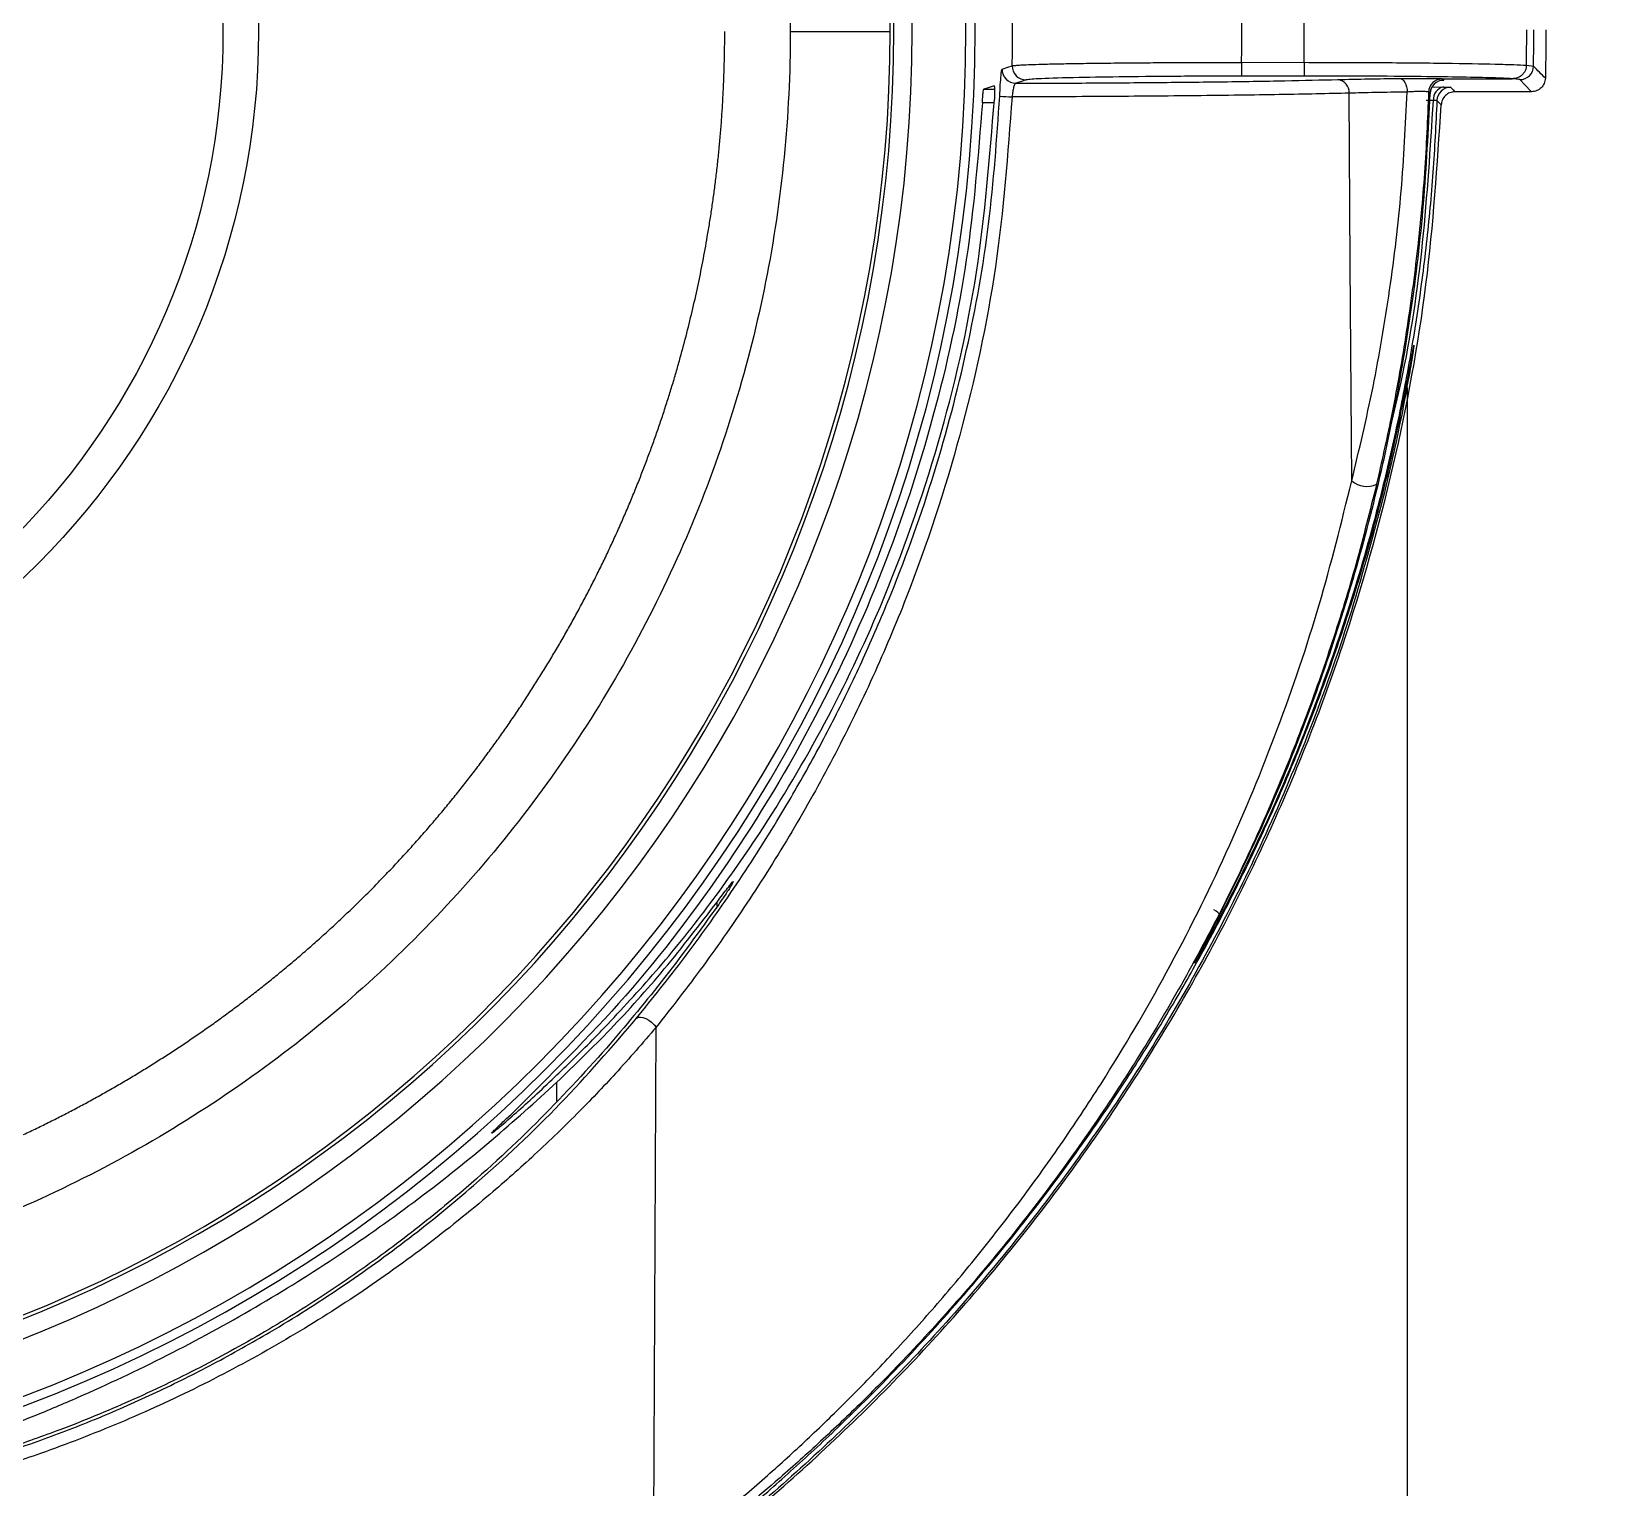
# Model space of a CAD drawing. Extents: x -50 to 28, y -10 to 124.
# Drawn here: x -37.092 to -33.661, y 37.852 to 41.026 of the extents above; entities that cross this region are included whole.
import ezdxf

# ---------------------------------------------------------------- set-up
doc = ezdxf.new("R2010")
doc.units = 0
doc.header["$MEASUREMENT"] = 0
doc.layers.add('GEOMETRY', color=2, linetype='Continuous', lineweight=25)

# ---------------------------------------------------------------- blocks, each defined once
blk = doc.blocks.new('2026 EXCURSION-ENTICE')
at = {"layer": 'GEOMETRY'}
for p, q in [((-23.9571, -37.9016), (-23.7417, -37.9016)), ((-22.9739, -37.969), (-22.8378, -37.9689)), ((-22.9739, -37.969), (-22.9739, -37.999)), ((-22.8378, -37.9689), (-22.8377, -37.9989)), ((-22.3533, -37.9752), (-22.3379, -37.9771)), ((-22.8377, -37.9989), (-22.9739, -37.999)), ((-22.5364, -38.0047), (-22.3841, -38.0046)), ((-23.5357, -38.0275), (-23.5122, -38.0274)), ((-22.556, -38.0524), (-22.5716, -38.0521)), ((-22.5588, -38.0223), (-22.5337, -38.0227)), ((-22.3421, -38.0329), (-22.5091, -38.033)), ((-23.5133, -38.0572), (-23.5386, -38.0572)), ((-22.6128, -38.6779), (-22.6128, -41.6067)), ((-24.1162, -39.8084), (-24.1164, -39.799)), ((-24.2552, -41.2505), (-24.2494, -40.0721)), ((-24.4656, -40.2327), (-24.4659, -40.192))]:
    blk.add_line(p, q, dxfattribs=at)
at = {"layer": 'GEOMETRY', "flags": 128}
for points in [[(-23.4956, -37.9838), (-23.4832, -37.9797), (-23.4735, -37.9765)], [(-23.4435, -38.0072), (-23.4559, -38.0113), (-23.4657, -38.0145)], [(-22.6296, -38.004), (-22.6265, -38.0046), (-22.6234, -38.0063), (-22.6205, -38.0091), (-22.618, -38.0128), (-22.616, -38.0173), (-22.6144, -38.0224), (-22.6134, -38.0279), (-22.613, -38.0337)], [(-22.5364, -38.0047), (-22.5347, -38.0066), (-22.5333, -38.008)], [(-22.3421, -38.0329), (-22.3565, -38.0182), (-22.3679, -38.0066)], [(-23.5129, -38.0199), (-23.5257, -38.0242), (-23.5357, -38.0275)], [(-22.734, -38.8814), (-22.737, -38.4081), (-22.7393, -38.0362)], [(-22.5632, -38.037), (-22.565, -38.0352), (-22.5664, -38.0338)], [(-22.539, -38.0619), (-22.5443, -38.0565), (-22.5484, -38.0522)], [(-22.5185, -38.0233), (-22.5132, -38.0288), (-22.5091, -38.033)], [(-24.2918, -40.0522), (-24.2883, -40.0503), (-24.2837, -40.0498), (-24.2781, -40.0508), (-24.2718, -40.0531), (-24.2655, -40.0567), (-24.2593, -40.0612), (-24.2539, -40.0665), (-24.2494, -40.0721)]]:
    blk.add_lwpolyline(points, dxfattribs=at)
at = {"layer": 'GEOMETRY'}
for radius in [1.64, 1.5625]:
    blk.add_circle((-26.7555, -37.9016), radius, dxfattribs=at)
for centre, radius, start, end in [((-26.7555, -37.9016), 3.201, 281.9546, 78.1398), ((-26.7555, -37.9016), 3.181, 282.0488, 78.0457), ((-26.7555, -37.9016), 3.064, 282.5142, 77.5802), ((-26.7555, -37.9016), 3.024, 282.7218, 77.3726), ((-26.7555, -37.9016), 3.016, 283.2268, 76.8676), ((-26.7555, -37.9016), 3.2828, 358.693, 1.4015), ((-26.7555, -37.9016), 3.7822, 358.9789, 1.1156), ((-26.7555, -37.9016), 3.9183, 359.016, 1.0785), ((-26.7555, -37.9016), 4.4028, 359.0424, 0.0472), ((-26.7555, -37.9016), 4.4182, 359.0212, 0.0472), ((-23.4656, -37.9845), 0.03, 178.5869, 269.9488), ((-23.4435, -37.9772), 0.03, 178.723, 269.949), ((-22.3679, -37.9766), 0.03, 270.0672, 359.0012), ((-31.4314, -46.8632), 12.7143, 44.17234, 44.33895), ((-22.7674, -38.0344), 0.0281, 356.448, 83.8582), ((-22.5364, -38.0347), 0.03, 90.0669, 178.1735), ((-22.5332, -38.038), 0.03, 90.0668, 178.1305), ((-23.4554, -37.4939), 0.5507, 265.2725, 268.072), ((-22.5288, -38.0496), 0.0274, 100.1958, 185.9279), ((-22.5184, -38.0533), 0.03, 90.0668, 177.9303), ((-22.7017, -38.8433), 0.0499, 229.7282, 296.0111), ((-23.044, -39.8417), 0.0272, 25.8312, 68.8277)]:
    blk.add_arc(centre, radius, start, end, dxfattribs=at)
for points, knots in [([(36.6428, -38.9849), (36.6428, -38.9538), (36.6428, -38.9209), (36.6428, -38.8518), (36.6428, -38.8157), (36.6428, -38.7044), (36.6428, -38.6259), (36.6429, -38.4716), (36.6429, -38.3959), (36.6429, -38.2918), (36.6429, -38.2586), (36.6429, -38.196), (36.6429, -38.1665), (36.643, -38.1112), (36.643, -38.0854), (36.643, -38.0366), (36.643, -38.0136), (36.643, -37.9686), (36.643, -37.9463), (36.643, -37.9016), (36.643, -37.8792), (36.643, -37.7674), (36.6431, -37.6779), (36.6431, -37.2302), (36.643, -36.8711), (36.6425, -36.1483), (36.642, -35.7846), (36.6407, -35.0531), (36.6397, -34.6853), (36.6362, -33.5784), (36.6327, -32.8363), (36.6258, -31.7329), (36.6232, -31.3667), (36.6174, -30.6389), (36.6143, -30.2773), (36.6073, -29.5579), (36.6036, -29.2001), (36.5954, -28.4845), (36.5909, -28.1267), (36.5766, -27.0538), (36.5657, -26.3392), (36.5282, -24.1982), (36.497, -22.7741), (36.4381, -20.634), (36.4164, -19.92), (36.3801, -18.8478), (36.3674, -18.4902), (36.3408, -17.775), (36.3267, -17.4174), (36.2972, -16.7019), (36.2818, -16.3439), (36.2492, -15.6276), (36.2321, -15.2693), (36.1961, -14.5528), (36.1772, -14.1946), (36.1373, -13.4788), (36.1163, -13.1213), (36.0491, -12.0493), (35.9987, -11.335), (35.8805, -9.9073), (35.8128, -9.1939), (35.7232, -8.3929), (35.713, -8.3039), (35.6975, -8.1705), (35.6923, -8.1261), (35.6818, -8.0371), (35.6765, -7.9925), (35.665, -7.9028), (35.6586, -7.8577), (35.6448, -7.7684), (35.6373, -7.7241), (35.6214, -7.6359), (35.6129, -7.5919), (35.5946, -7.5036), (35.5849, -7.4593), (35.4923, -7.0621), (35.374, -6.7174), (35.0708, -6.0592), (34.8858, -5.7456), (34.4563, -5.1619), (34.2117, -4.8918), (33.673, -4.4064), (33.379, -4.1911), (32.7534, -3.8241), (32.4219, -3.6725), (31.9069, -3.4974), (31.7324, -3.4478), (31.4674, -3.3867), (31.3785, -3.3686), (31.2447, -3.3449), (31.1999, -3.3375), (31.1102, -3.3239), (31.0652, -3.3177), (30.9981, -3.3092), (30.9757, -3.3065), (30.9311, -3.3012), (30.9089, -3.2986), (30.8644, -3.2933), (30.842, -3.2907), (30.7963, -3.2853), (30.7731, -3.2826), (30.702, -3.2744), (30.6528, -3.2687), (30.5544, -3.2576), (30.5054, -3.2521), (30.4346, -3.2442), (30.4114, -3.2416), (30.3659, -3.2366), (30.3436, -3.2342), (30.2768, -3.2269), (30.2323, -3.2221), (30.0987, -3.2078), (30.0097, -3.1985), (29.208, -3.1159), (28.4943, -3.0535), (27.0663, -2.9444), (26.3519, -2.8976), (25.4585, -2.8452), (25.2798, -2.835), (24.9224, -2.8152), (24.7437, -2.8055), (24.2082, -2.7773), (23.8523, -2.7596), (23.1438, -2.7258), (22.7911, -2.7098), (22.0879, -2.6794), (21.7373, -2.665), (21.0356, -2.6375), (20.6844, -2.6244), (19.9793, -2.5993), (19.6253, -2.5873), (18.9141, -2.5644), (18.5568, -2.5535), (17.8413, -2.5327), (17.4836, -2.5228), (16.41, -2.4947), (15.6939, -2.4779), (14.2607, -2.4478), (13.5436, -2.4345), (12.1094, -2.4109), (11.3923, -2.4007), (9.9589, -2.3829), (9.2426, -2.3754), (8.1688, -2.366), (7.8109, -2.3632), (7.2742, -2.3594), (7.0952, -2.3582), (6.734, -2.3559), (6.5517, -2.3549), (6.1823, -2.3529), (5.9953, -2.3519), (5.6165, -2.3502), (5.4248, -2.3494), (4.8447, -2.3471), (4.4512, -2.3459), (3.8632, -2.3443), (3.6676, -2.3438), (3.2794, -2.343), (3.0868, -2.3426), (2.7059, -2.3419), (2.5177, -2.3416), (2.1461, -2.3411), (1.9627, -2.3408), (1.5999, -2.3404), (1.4204, -2.3403), (1.0624, -2.34), (0.8835, -2.3399), (0.3468, -2.3397), (-0.0111, -2.3396), (-1.0845, -2.3399), (-1.8002, -2.3405), (-3.2315, -2.3427), (-3.9472, -2.3443), (-5.3786, -2.3489), (-6.0943, -2.352), (-7.5257, -2.3608), (-8.2412, -2.3663), (-9.6738, -2.3799), (-10.391, -2.3879), (-11.827, -2.4068), (-12.5458, -2.4177), (-13.983, -2.4426), (-14.7013, -2.4566), (-16.1362, -2.4882), (-16.8526, -2.5057), (-17.7473, -2.5302), (-17.9261, -2.5352), (-18.2839, -2.5455), (-18.4628, -2.5508), (-18.999, -2.5671), (-19.3554, -2.5785), (-20.0636, -2.6022), (-20.4155, -2.6146), (-21.1159, -2.6406), (-21.4645, -2.6541), (-22.1614, -2.6825), (-22.5098, -2.6974), (-23.2094, -2.7289), (-23.5607, -2.7454), (-24.2677, -2.7804), (-24.6234, -2.7989), (-25.1589, -2.8282), (-25.3376, -2.8382), (-25.695, -2.8589), (-25.8737, -2.8696), (-26.4099, -2.9025), (-26.7676, -2.9259), (-27.4834, -2.9761), (-27.8414, -3.0029), (-28.5569, -3.0608), (-28.9143, -3.0919), (-29.4497, -3.1421), (-29.6281, -3.1595), (-29.8954, -3.1866), (-29.9845, -3.1958), (-30.1181, -3.2099), (-30.1626, -3.2146), (-30.2294, -3.2218), (-30.2518, -3.2242), (-30.2974, -3.2291), (-30.3205, -3.2317), (-30.3913, -3.2394), (-30.4403, -3.2448), (-30.5396, -3.2559), (-30.5898, -3.2616), (-30.6878, -3.2727), (-30.7354, -3.2782), (-30.8272, -3.2889), (-30.8713, -3.2941), (-30.938, -3.302), (-30.9602, -3.3046), (-31.0049, -3.3101), (-31.0274, -3.3129), (-31.0947, -3.3217), (-31.1396, -3.3282), (-31.274, -3.3493), (-31.3632, -3.3657), (-31.8068, -3.4586), (-32.154, -3.5691), (-32.8192, -3.8576), (-33.1371, -4.0356), (-33.7306, -4.4522), (-34.0061, -4.6908), (-34.5034, -5.2184), (-34.7251, -5.5074), (-35.1057, -6.1243), (-35.2647, -6.4521), (-35.4513, -6.9629), (-35.5048, -7.1361), (-35.5721, -7.4008), (-35.5923, -7.4898), (-35.6191, -7.6236), (-35.6274, -7.6682), (-35.6391, -7.7352), (-35.6429, -7.7576), (-35.6501, -7.8023), (-35.6536, -7.8248), (-35.6601, -7.8689), (-35.6632, -7.8904), (-35.669, -7.9335), (-35.6718, -7.9552), (-35.6773, -7.9995), (-35.68, -8.022), (-35.6853, -8.0666), (-35.6879, -8.0888), (-35.701, -8.1998), (-35.7113, -8.2888), (-35.7416, -8.5557), (-35.7611, -8.7338), (-35.8548, -9.6244), (-35.9185, -10.3381), (-36.0299, -11.7663), (-36.0776, -12.4807), (-36.163, -13.9102), (-36.2007, -14.6252), (-36.2697, -16.0552), (-36.3009, -16.7704), (-36.3576, -18.2009), (-36.3831, -18.9162), (-36.4295, -20.3451), (-36.4503, -21.0586), (-36.488, -22.4845), (-36.5049, -23.1969), (-36.5351, -24.6223), (-36.5485, -25.3353), (-36.5723, -26.7631), (-36.5827, -27.478), (-36.5939, -28.3724), (-36.5961, -28.5513), (-36.6003, -28.9091), (-36.6023, -29.088), (-36.608, -29.6253), (-36.6116, -29.9845), (-36.618, -30.7077), (-36.621, -31.0717), (-36.6263, -31.8041), (-36.6286, -32.1726), (-36.6349, -33.2816), (-36.6379, -34.0258), (-36.6409, -35.1326), (-36.6416, -35.4999), (-36.6426, -36.2298), (-36.6429, -36.5923), (-36.6431, -37.3131), (-36.6431, -37.6713), (-36.643, -38.0739), (-36.643, -38.1187), (-36.643, -38.2079), (-36.6429, -38.2521), (-36.6429, -38.3384), (-36.6429, -38.3806), (-36.6429, -38.4626), (-36.6429, -38.5024), (-36.6428, -38.6188), (-36.6428, -38.6921), (-36.6428, -38.8373), (-36.6428, -38.9094), (-36.6428, -38.9849)], [0, 0, 0, 0, 0.000488, 0.000488, 0.000977, 0.000977, 0.001953, 0.001953, 0.00293, 0.00293, 0.003418, 0.003418, 0.003906, 0.003906, 0.004395, 0.004395, 0.004883, 0.004883, 0.005371, 0.005371, 0.005859, 0.005859, 0.007813, 0.007813, 0.015625, 0.015625, 0.023438, 0.023438, 0.03125, 0.03125, 0.046875, 0.046875, 0.054688, 0.054688, 0.0625, 0.0625, 0.070313, 0.070313, 0.078125, 0.078125, 0.09375, 0.09375, 0.125, 0.125, 0.140625, 0.140625, 0.148438, 0.148438, 0.15625, 0.15625, 0.164063, 0.164063, 0.171875, 0.171875, 0.179688, 0.179688, 0.1875, 0.1875, 0.203125, 0.203125, 0.21875, 0.21875, 0.220703, 0.220703, 0.22168, 0.22168, 0.222656, 0.222656, 0.223633, 0.223633, 0.224609, 0.224609, 0.225586, 0.225586, 0.226563, 0.226563, 0.234375, 0.234375, 0.242188, 0.242188, 0.25, 0.25, 0.257813, 0.257813, 0.265625, 0.265625, 0.269531, 0.269531, 0.271484, 0.271484, 0.272461, 0.272461, 0.273438, 0.273438, 0.273926, 0.273926, 0.274414, 0.274414, 0.274902, 0.274902, 0.275391, 0.275391, 0.276367, 0.276367, 0.277344, 0.277344, 0.277832, 0.277832, 0.27832, 0.27832, 0.279297, 0.279297, 0.28125, 0.28125, 0.296875, 0.296875, 0.3125, 0.3125, 0.316406, 0.316406, 0.320313, 0.320313, 0.328125, 0.328125, 0.335938, 0.335938, 0.34375, 0.34375, 0.351563, 0.351563, 0.359375, 0.359375, 0.367188, 0.367188, 0.375, 0.375, 0.390625, 0.390625, 0.40625, 0.40625, 0.421875, 0.421875, 0.4375, 0.4375, 0.445313, 0.445313, 0.449219, 0.449219, 0.453125, 0.453125, 0.457031, 0.457031, 0.460938, 0.460938, 0.46875, 0.46875, 0.472656, 0.472656, 0.476563, 0.476563, 0.480469, 0.480469, 0.484375, 0.484375, 0.488281, 0.488281, 0.492188, 0.492188, 0.5, 0.5, 0.515625, 0.515625, 0.53125, 0.53125, 0.546875, 0.546875, 0.5625, 0.5625, 0.578125, 0.578125, 0.59375, 0.59375, 0.609375, 0.609375, 0.625, 0.625, 0.628906, 0.628906, 0.632813, 0.632813, 0.640625, 0.640625, 0.648438, 0.648438, 0.65625, 0.65625, 0.664063, 0.664063, 0.671875, 0.671875, 0.679688, 0.679688, 0.683594, 0.683594, 0.6875, 0.6875, 0.695313, 0.695313, 0.703125, 0.703125, 0.710938, 0.710938, 0.714844, 0.714844, 0.716797, 0.716797, 0.717773, 0.717773, 0.718262, 0.718262, 0.71875, 0.71875, 0.719727, 0.719727, 0.720703, 0.720703, 0.72168, 0.72168, 0.722656, 0.722656, 0.723145, 0.723145, 0.723633, 0.723633, 0.724609, 0.724609, 0.726563, 0.726563, 0.734375, 0.734375, 0.742188, 0.742188, 0.75, 0.75, 0.757813, 0.757813, 0.765625, 0.765625, 0.769531, 0.769531, 0.771484, 0.771484, 0.772461, 0.772461, 0.772949, 0.772949, 0.773438, 0.773438, 0.773926, 0.773926, 0.774414, 0.774414, 0.774902, 0.774902, 0.775391, 0.775391, 0.777344, 0.777344, 0.78125, 0.78125, 0.796875, 0.796875, 0.8125, 0.8125, 0.828125, 0.828125, 0.84375, 0.84375, 0.859375, 0.859375, 0.875, 0.875, 0.890625, 0.890625, 0.90625, 0.90625, 0.921875, 0.921875, 0.925781, 0.925781, 0.929688, 0.929688, 0.9375, 0.9375, 0.945313, 0.945313, 0.953125, 0.953125, 0.96875, 0.96875, 0.976563, 0.976563, 0.984375, 0.984375, 0.992188, 0.992188, 0.993164, 0.993164, 0.994141, 0.994141, 0.995117, 0.995117, 0.996094, 0.996094, 0.998047, 0.998047, 1, 1, 1, 1]), ([(-26.7555, -35.1032), (-26.5723, -35.1032), (-26.3892, -35.1213), (-26.0299, -35.1927), (-25.8538, -35.2462), (-25.5154, -35.3863), (-25.353, -35.4731), (-25.0485, -35.6766), (-24.9062, -35.7934), (-24.6472, -36.0524), (-24.5304, -36.1946), (-24.3269, -36.4992), (-24.2402, -36.6615), (-24.1, -36.9999), (-24.0466, -37.1761), (-23.9751, -37.5353), (-23.9571, -37.7185), (-23.9571, -37.9016)], [0, 0, 0, 0, 0.125, 0.125, 0.25, 0.25, 0.375, 0.375, 0.5, 0.5, 0.625, 0.625, 0.75, 0.75, 0.875, 0.875, 1, 1, 1, 1]), ([(-23.9571, -37.9016), (-23.9571, -38.0848), (-23.9751, -38.2679), (-24.0466, -38.6272), (-24.1, -38.8033), (-24.2402, -39.1418), (-24.3269, -39.3041), (-24.5304, -39.6086), (-24.6472, -39.7509), (-24.9062, -40.0099), (-25.0485, -40.1267), (-25.353, -40.3302), (-25.5153, -40.4169), (-25.8538, -40.5571), (-26.0299, -40.6106), (-26.3892, -40.682), (-26.5723, -40.7001), (-26.7555, -40.7001)], [0, 0, 0, 0, 0.125, 0.125, 0.25, 0.25, 0.375, 0.375, 0.5, 0.5, 0.625, 0.625, 0.75, 0.75, 0.875, 0.875, 1, 1, 1, 1]), ([(-24.1198, -38.2268), (-24.1185, -38.2161), (-24.1159, -38.1945), (-24.1125, -38.1622), (-24.1095, -38.1298), (-24.1069, -38.0974), (-24.1048, -38.0649), (-24.103, -38.0323), (-24.1016, -37.9997), (-24.1006, -37.9671), (-24.1, -37.9344), (-24.0999, -37.9125), (-24.0999, -37.9016)], [0, 0, 0, 0, 0.099729, 0.199478, 0.299261, 0.399094, 0.498993, 0.598972, 0.699047, 0.799233, 0.899546, 1, 1, 1, 1]), ([(-22.3109, -37.898), (-22.311, -37.9177), (-22.3111, -37.9529), (-22.3118, -37.9881), (-22.3121, -38.0036)], [0, 0, 0, 0, 0.56, 1, 1, 1, 1]), ([(-23.5008, -38.0427), (-23.5004, -38.0341), (-23.4995, -38.0168), (-23.4981, -37.9976), (-23.4968, -37.9861), (-23.496, -37.9846), (-23.4956, -37.9838)], [0, 0, 0, 0, 0.279478, 0.558823, 0.778909, 1, 1, 1, 1]), ([(-23.4735, -37.9765), (-23.4724, -37.9763), (-23.4701, -37.9758), (-23.4614, -37.9751), (-23.448, -37.9743), (-23.4283, -37.9735), (-23.4004, -37.9727), (-23.3637, -37.9719), (-23.318, -37.9711), (-23.2675, -37.9705), (-23.2138, -37.9699), (-23.1478, -37.9695), (-23.0682, -37.9691), (-23.0047, -37.9691), (-22.9739, -37.969)], [0, 0, 0, 0, 0.056581, 0.117115, 0.181602, 0.250042, 0.325644, 0.416287, 0.499864, 0.590956, 0.674198, 0.749587, 0.878287, 1, 1, 1, 1]), ([(-22.8378, -37.9689), (-22.8101, -37.969), (-22.7548, -37.969), (-22.6743, -37.9694), (-22.5986, -37.9699), (-22.5073, -37.9709), (-22.4321, -37.9723), (-22.3781, -37.9739), (-22.3616, -37.9748), (-22.3533, -37.9752)], [0, 0, 0, 0, 0.125917, 0.251287, 0.376112, 0.500391, 0.74516, 0.871421, 1, 1, 1, 1]), ([(-22.3533, -37.9752), (-22.3538, -37.979), (-22.3545, -37.9849), (-22.3585, -37.9917), (-22.3637, -37.9977), (-22.3723, -38.0033), (-22.3802, -38.0042), (-22.3841, -38.0046)], [0, 0, 0, 0, 0.242059, 0.370347, 0.500224, 0.749222, 1, 1, 1, 1]), ([(-23.4657, -38.0145), (-23.4665, -38.015), (-23.4682, -38.016), (-23.4706, -38.0228), (-23.4727, -38.0326), (-23.4735, -38.0404), (-23.4739, -38.0443)], [0, 0, 0, 0, 0.254296, 0.505782, 0.754279, 1, 1, 1, 1]), ([(-23.4657, -38.0145), (-23.4143, -38.0144), (-23.3103, -38.014), (-23.161, -38.0129), (-23.0136, -38.0113), (-22.8752, -38.0091), (-22.801, -38.0073), (-22.7644, -38.0064)], [0, 0, 0, 0, 0.183651, 0.371477, 0.561048, 0.78312, 1, 1, 1, 1]), ([(-22.9739, -37.999), (-23.0185, -37.9991), (-23.1075, -37.9993), (-23.2303, -38.0005), (-23.3376, -38.0022), (-23.42, -38.0045), (-23.4357, -38.0063), (-23.4435, -38.0072)], [0, 0, 0, 0, 0.187564, 0.374241, 0.560712, 0.780345, 1, 1, 1, 1]), ([(-22.3841, -38.0046), (-22.3967, -38.004), (-22.4218, -38.0028), (-22.4914, -38.0012), (-22.5848, -37.9999), (-22.7028, -37.999), (-22.7928, -37.999), (-22.8377, -37.9989)], [0, 0, 0, 0, 0.186363, 0.373279, 0.560357, 0.780292, 1, 1, 1, 1]), ([(-22.7644, -38.0064), (-22.7429, -38.0059), (-22.7045, -38.005), (-22.6526, -38.0043), (-22.6296, -38.004)], [0, 0, 0, 0, 0.558411, 1, 1, 1, 1]), ([(-22.6296, -38.004), (-22.625, -38.0039), (-22.6156, -38.0038), (-22.5996, -38.0038), (-22.5834, -38.0038), (-22.5682, -38.0038), (-22.555, -38.004), (-22.5448, -38.0042), (-22.538, -38.0045), (-22.5369, -38.0047), (-22.5364, -38.0047)], [0, 0, 0, 0, 0.124803, 0.249829, 0.374919, 0.499914, 0.624785, 0.749508, 0.87456, 1, 1, 1, 1]), ([(-22.5333, -38.008), (-22.5337, -38.0081), (-22.5345, -38.0083), (-22.5404, -38.0085), (-22.543, -38.0086)], [0, 0, 0, 0, 0.559351, 1, 1, 1, 1]), ([(-22.3679, -38.0066), (-22.369, -38.0062), (-22.371, -38.0056), (-22.3801, -38.0049), (-22.3841, -38.0046)], [0, 0, 0, 0, 0.559721, 1, 1, 1, 1]), ([(-22.3121, -38.0036), (-22.3126, -38.0075), (-22.3137, -38.0152), (-22.3206, -38.0248), (-22.3305, -38.0315), (-22.3382, -38.0325), (-22.3421, -38.0329)], [0, 0, 0, 0, 0.25003, 0.499873, 0.749257, 1, 1, 1, 1]), ([(-24.3551, -40.0657), (-24.3176, -40.0254), (-24.2424, -39.9443), (-24.1308, -39.8041), (-24.007, -39.6284), (-23.879, -39.4125), (-23.7434, -39.128), (-23.628, -38.7994), (-23.5424, -38.4285), (-23.5225, -38.1757), (-23.5125, -38.0497)], [0, 0, 0, 0, 0.082625, 0.165982, 0.249975, 0.375334, 0.499889, 0.665964, 0.833533, 1, 1, 1, 1]), ([(-24.2918, -40.0522), (-24.2571, -40.009), (-24.188, -39.923), (-24.0845, -39.7783), (-23.994, -39.6381), (-23.9164, -39.5045), (-23.8524, -39.3833), (-23.7923, -39.2578), (-23.7189, -39.0866), (-23.64, -38.8655), (-23.5693, -38.5957), (-23.52, -38.3212), (-23.5072, -38.1357), (-23.5008, -38.0427)], [0, 0, 0, 0, 0.083276, 0.165651, 0.2508, 0.313434, 0.375847, 0.436052, 0.50084, 0.626201, 0.750632, 0.87493, 1, 1, 1, 1]), ([(-23.4739, -38.0443), (-23.4832, -38.1681), (-23.5018, -38.4166), (-23.5815, -38.7822), (-23.6788, -39.079), (-23.7757, -39.3084), (-23.8573, -39.4758), (-23.9473, -39.638), (-24.0443, -39.7931), (-24.1464, -39.9403), (-24.2152, -40.0284), (-24.2494, -40.0721)], [0, 0, 0, 0, 0.165923, 0.333005, 0.499149, 0.582846, 0.666431, 0.749196, 0.833636, 0.917358, 1, 1, 1, 1]), ([(-23.5386, -38.0572), (-23.5383, -38.0533), (-23.5379, -38.0456), (-23.5372, -38.0359), (-23.5364, -38.029), (-23.5359, -38.028), (-23.5357, -38.0275)], [0, 0, 0, 0, 0.250024, 0.499876, 0.749275, 1, 1, 1, 1]), ([(-23.5129, -38.0199), (-23.5127, -38.0203), (-23.5123, -38.0211), (-23.5121, -38.0279), (-23.5121, -38.0378), (-23.5124, -38.0457), (-23.5125, -38.0497)], [0, 0, 0, 0, 0.250053, 0.499878, 0.7492, 1, 1, 1, 1]), ([(-22.7393, -38.0362), (-22.7625, -38.0367), (-22.8083, -38.0378), (-22.9157, -38.0398), (-23.0668, -38.0418), (-23.2661, -38.0435), (-23.4058, -38.0441), (-23.4739, -38.0443)], [0, 0, 0, 0, 0.135062, 0.267288, 0.522821, 0.76706, 1, 1, 1, 1]), ([(-23.0244, -39.833), (-22.99, -39.7631), (-22.9213, -39.6236), (-22.8341, -39.4095), (-22.7583, -39.1924), (-22.6947, -38.9712), (-22.6427, -38.7452), (-22.6029, -38.5137), (-22.5747, -38.2773), (-22.567, -38.1171), (-22.5632, -38.037)], [0, 0, 0, 0, 0.1253799, 0.2500051, 0.3742649, 0.498485, 0.6230092, 0.7483133, 0.8742252, 1, 1, 1, 1]), ([(-22.5484, -38.0522), (-22.5509, -38.1043), (-22.5558, -38.2087), (-22.5707, -38.3651), (-22.5911, -38.5197), (-22.6171, -38.6724), (-22.6486, -38.8239), (-22.692, -38.9989), (-22.7505, -39.1956), (-22.8278, -39.4111), (-22.9161, -39.6231), (-22.985, -39.7608), (-23.0196, -39.8298)], [0, 0, 0, 0, 0.083018, 0.166452, 0.250975, 0.333152, 0.415851, 0.501384, 0.625754, 0.750086, 0.874714, 1, 1, 1, 1]), ([(-22.613, -38.0337), (-22.6373, -38.034), (-22.6858, -38.0347), (-22.7215, -38.0357), (-22.7393, -38.0362)], [0, 0, 0, 0, 0.501076, 1, 1, 1, 1]), ([(-22.734, -38.8814), (-22.7178, -38.8136), (-22.6857, -38.6785), (-22.6496, -38.4652), (-22.6237, -38.2504), (-22.6166, -38.1058), (-22.613, -38.0337)], [0, 0, 0, 0, 0.251646, 0.501185, 0.751316, 1, 1, 1, 1]), ([(-22.5664, -38.0338), (-22.5689, -38.0926), (-22.574, -38.2104), (-22.5911, -38.3888), (-22.6154, -38.5669), (-22.6454, -38.7357), (-22.669, -38.84), (-22.6798, -38.8881)], [0, 0, 0, 0, 0.2019321, 0.404301, 0.6159171, 0.8229008, 1, 1, 1, 1]), ([(-22.6494, -38.7648), (-22.6415, -38.7321), (-22.6096, -38.6003), (-22.5755, -38.3624), (-22.5625, -38.1556), (-22.556, -38.0524)], [0, 0, 0, 0, 0.1421732, 0.5718191, 1, 1, 1, 1]), ([(-22.5664, -38.0338), (-22.5666, -38.0336), (-22.5671, -38.0333), (-22.5705, -38.0329), (-22.5756, -38.0326), (-22.5823, -38.0325), (-22.5899, -38.0326), (-22.5979, -38.0328), (-22.606, -38.0332), (-22.6107, -38.0335), (-22.613, -38.0337)], [0, 0, 0, 0, 0.125618, 0.250676, 0.375271, 0.49995, 0.62478, 0.749815, 0.874727, 1, 1, 1, 1]), ([(-22.5633, -38.0372), (-22.5631, -38.035), (-22.5629, -38.0315), (-22.5616, -38.0282), (-22.5611, -38.027)], [0, 0, 0, 0, 0.615783, 1, 1, 1, 1]), ([(-22.5484, -38.0522), (-22.5488, -38.0522), (-22.5496, -38.0522), (-22.5539, -38.0523), (-22.556, -38.0524)], [0, 0, 0, 0, 0.499799, 1, 1, 1, 1]), ([(-22.5091, -38.033), (-22.5129, -38.0335), (-22.5206, -38.0343), (-22.5303, -38.0409), (-22.5373, -38.0505), (-22.5384, -38.0581), (-22.539, -38.0619)], [0, 0, 0, 0, 0.250022, 0.499878, 0.749291, 1, 1, 1, 1]), ([(-22.5337, -38.0227), (-22.5289, -38.0228), (-22.5205, -38.023), (-22.5191, -38.0232), (-22.5185, -38.0233)], [0, 0, 0, 0, 0.559809, 1, 1, 1, 1]), ([(-24.9809, -41.7295), (-24.8566, -41.6675), (-24.605, -41.5421), (-24.2503, -41.3051), (-23.9141, -41.0312), (-23.6045, -40.7192), (-23.327, -40.3743), (-23.0913, -40.0085), (-22.8986, -39.6294), (-22.7482, -39.2442), (-22.6381, -38.8513), (-22.5647, -38.4566), (-22.5475, -38.1925), (-22.539, -38.0619)], [0, 0, 0, 0, 0.089872, 0.181822, 0.275439, 0.370263, 0.465796, 0.561518, 0.651474, 0.740695, 0.82877, 0.915318, 1, 1, 1, 1]), ([(-23.5386, -38.0572), (-23.5477, -38.1715), (-23.5661, -38.4019), (-23.6408, -38.7431), (-23.7506, -39.0776), (-23.8998, -39.4043), (-24.0873, -39.7157), (-24.3085, -40.0076), (-24.4808, -40.178), (-24.5662, -40.2625)], [0, 0, 0, 0, 0.137831, 0.277768, 0.419024, 0.560764, 0.708841, 0.855556, 1, 1, 1, 1]), ([(-24.1378, -38.349), (-24.1361, -38.3388), (-24.1327, -38.3185), (-24.128, -38.288), (-24.1237, -38.2574), (-24.1211, -38.237), (-24.1198, -38.2268)], [0, 0, 0, 0, 0.2500169, 0.5, 0.7499831, 1, 1, 1, 1]), ([(-24.2872, -38.8815), (-24.2835, -38.8719), (-24.2759, -38.8528), (-24.2651, -38.824), (-24.2546, -38.7951), (-24.2444, -38.7661), (-24.2345, -38.7369), (-24.225, -38.7076), (-24.2159, -38.6783), (-24.207, -38.6488), (-24.1963, -38.6113), (-24.184, -38.5657), (-24.1707, -38.5119), (-24.1585, -38.4578), (-24.1474, -38.4035), (-24.141, -38.3672), (-24.1378, -38.349)], [0, 0, 0, 0, 0.0555872, 0.1111492, 0.1666934, 0.2222273, 0.2777583, 0.3332939, 0.3888416, 0.4444088, 0.5000031, 0.6000404, 0.7000151, 0.7999709, 0.8999514, 1, 1, 1, 1]), ([(-22.6091, -38.644), (-22.6075, -38.6352), (-22.6047, -38.6198), (-22.6014, -38.601), (-22.5995, -38.5905), (-22.5986, -38.5861), (-22.5985, -38.5857), (-22.5984, -38.5855)], [0, 0, 0, 0, 0.386217, 0.670092, 0.8612, 0.934528, 1, 1, 1, 1]), ([(-22.5984, -38.5855), (-22.5984, -38.5857), (-22.5984, -38.586), (-22.599, -38.5903), (-22.6006, -38.6007), (-22.6036, -38.6193), (-22.6062, -38.6346), (-22.6077, -38.6434)], [0, 0, 0, 0, 0.065448, 0.138773, 0.329957, 0.61386, 1, 1, 1, 1]), ([(-24.3642, -41.3657), (-24.3321, -41.3426), (-24.2677, -41.2964), (-24.166, -41.2179), (-24.0639, -41.1345), (-23.9615, -41.0454), (-23.8589, -40.9506), (-23.7418, -40.8349), (-23.6108, -40.6945), (-23.4725, -40.5308), (-23.3421, -40.3595), (-23.2359, -40.2047), (-23.1492, -40.0664), (-23.0787, -39.9454), (-23.0128, -39.8233), (-22.9516, -39.7003), (-22.8945, -39.5758), (-22.8387, -39.443), (-22.7836, -39.2977), (-22.7308, -39.1404), (-22.6843, -38.9804), (-22.6442, -38.8209), (-22.6232, -38.7155), (-22.6125, -38.6621)], [0, 0, 0, 0, 0.041607, 0.083381, 0.125408, 0.165842, 0.207575, 0.25083, 0.311798, 0.376312, 0.438816, 0.501289, 0.542612, 0.58433, 0.62671, 0.66747, 0.708495, 0.751041, 0.798619, 0.850264, 0.902642, 0.950733, 1, 1, 1, 1]), ([(-22.6077, -38.6434), (-22.6129, -38.672), (-22.6233, -38.7299), (-22.6418, -38.8183), (-22.6559, -38.8773), (-22.6628, -38.9065)], [0, 0, 0, 0, 0.330635, 0.668338, 1, 1, 1, 1]), ([(-22.6125, -38.6621), (-22.6119, -38.6587), (-22.6107, -38.6527), (-22.6096, -38.6467), (-22.6091, -38.644)], [0, 0, 0, 0, 0.559993, 1, 1, 1, 1]), ([(-22.6628, -38.9065), (-22.6857, -38.9928), (-22.7305, -39.1621), (-22.8161, -39.4055), (-22.9114, -39.6348), (-23.0159, -39.8496), (-23.1273, -40.0498), (-23.2442, -40.2356), (-23.4097, -40.4714), (-23.6361, -40.7467), (-23.9371, -41.0438), (-24.2549, -41.3044), (-24.4822, -41.4488), (-24.5942, -41.5199)], [0, 0, 0, 0, 0.080189, 0.157498, 0.231929, 0.30348, 0.372151, 0.437943, 0.500854, 0.631228, 0.757877, 0.880801, 1, 1, 1, 1]), ([(-24.43, -39.184), (-24.4246, -39.1742), (-24.4139, -39.1546), (-24.3983, -39.125), (-24.3831, -39.0952), (-24.3682, -39.0652), (-24.3538, -39.035), (-24.3397, -39.0047), (-24.326, -38.9742), (-24.3127, -38.9435), (-24.2997, -38.9126), (-24.2914, -38.8919), (-24.2872, -38.8815)], [0, 0, 0, 0, 0.100095, 0.200127, 0.300111, 0.400064, 0.5, 0.599936, 0.699889, 0.799873, 0.899905, 1, 1, 1, 1]), ([(-22.6798, -38.8881), (-22.6942, -38.946), (-22.7229, -39.0616), (-22.7753, -39.2323), (-22.8345, -39.4012), (-22.9014, -39.5682), (-22.9761, -39.7336), (-23.0596, -39.8987), (-23.1505, -40.0599), (-23.2491, -40.2178), (-23.3546, -40.3709), (-23.4699, -40.523), (-23.592, -40.6692), (-23.7075, -40.7951), (-23.8109, -40.8992), (-23.9013, -40.9847), (-24.0065, -41.0783), (-24.1276, -41.1784), (-24.2139, -41.2423), (-24.2572, -41.2743)], [0, 0, 0, 0, 0.062575, 0.124933, 0.187168, 0.249389, 0.311725, 0.374339, 0.438643, 0.499309, 0.561512, 0.623902, 0.688294, 0.749302, 0.792581, 0.834312, 0.874715, 0.937241, 1, 1, 1, 1]), ([(-24.2552, -41.2505), (-24.2281, -41.23), (-24.1733, -41.1886), (-24.0858, -41.1176), (-23.9975, -41.0415), (-23.9091, -40.9604), (-23.8215, -40.8749), (-23.7317, -40.7816), (-23.6405, -40.6802), (-23.5483, -40.5702), (-23.4567, -40.4525), (-23.3663, -40.3269), (-23.2565, -40.1611), (-23.1321, -39.9496), (-23.0035, -39.6912), (-22.8931, -39.4234), (-22.8015, -39.1536), (-22.7564, -38.9717), (-22.734, -38.8814)], [0, 0, 0, 0, 0.040669, 0.082403, 0.12534, 0.165735, 0.207505, 0.250729, 0.296756, 0.344712, 0.394659, 0.446652, 0.500737, 0.59651, 0.697829, 0.800361, 0.900927, 1, 1, 1, 1]), ([(-19.8034, -75.3764), (-20.3196, -75.3589), (-20.8361, -75.3401), (-21.608, -75.31), (-21.8648, -75.2996), (-22.3776, -75.2781), (-22.6337, -75.2669), (-23.4014, -75.2323), (-23.9128, -75.2077), (-24.6827, -75.1677), (-24.9398, -75.1539), (-25.4546, -75.125), (-25.7123, -75.11), (-26.4855, -75.063), (-27.0008, -75.0288), (-28.0314, -74.9528), (-28.5466, -74.9109), (-29.3183, -74.8405), (-29.5753, -74.8158), (-29.9606, -74.7766), (-30.0889, -74.7632), (-30.2813, -74.7425), (-30.3615, -74.7338), (-30.4457, -74.7245), (-30.4657, -74.7222), (-30.4737, -74.7213), (-30.4777, -74.7209), (-30.49, -74.7195), (-30.4989, -74.7185), (-30.5161, -74.7166), (-30.524, -74.7157), (-30.5398, -74.7139), (-30.5477, -74.713), (-30.5713, -74.7104), (-30.5867, -74.7086), (-30.6322, -74.7035), (-30.6613, -74.7002), (-30.7179, -74.6936), (-30.7458, -74.6904), (-30.8043, -74.6836), (-30.8348, -74.68), (-30.882, -74.6745), (-30.8979, -74.6726), (-30.9301, -74.6688), (-30.9461, -74.6669), (-30.9935, -74.6612), (-31.024, -74.6575), (-31.0698, -74.6515), (-31.085, -74.6494), (-31.1159, -74.645), (-31.1316, -74.6427), (-31.1552, -74.6392), (-31.1632, -74.638), (-31.1792, -74.6355), (-31.1871, -74.6343), (-31.2107, -74.6305), (-31.2264, -74.6279), (-31.2735, -74.62), (-31.3048, -74.6144), (-31.5866, -74.5618), (-31.8334, -74.4972), (-32.3156, -74.3338), (-32.5511, -74.2347), (-33.0055, -74.0043), (-33.2245, -73.8728), (-33.6416, -73.5802), (-33.8397, -73.4189), (-34.2109, -73.07), (-34.3841, -72.8823), (-34.7019, -72.4841), (-34.8466, -72.2736), (-35.1047, -71.8343), (-35.2181, -71.6054), (-35.3628, -71.2518), (-35.4069, -71.1322), (-35.4865, -70.89), (-35.522, -70.7674), (-35.5841, -70.5202), (-35.6108, -70.3955), (-35.6385, -70.2387), (-35.6437, -70.2072), (-35.6512, -70.1601), (-35.6536, -70.1444), (-35.6583, -70.1134), (-35.6605, -70.0982), (-35.6668, -70.0532), (-35.6706, -70.0238), (-35.6762, -69.9791), (-35.678, -69.9641), (-35.6817, -69.9336), (-35.6835, -69.918), (-35.6863, -69.8943), (-35.6872, -69.8866), (-35.689, -69.8718), (-35.6898, -69.8646), (-35.6916, -69.8492), (-35.6926, -69.841), (-35.6945, -69.825), (-35.6954, -69.817), (-35.7001, -69.7768), (-35.7039, -69.7444), (-35.7115, -69.6788), (-35.7153, -69.6456), (-35.723, -69.5784), (-35.7268, -69.5444), (-35.7382, -69.4425), (-35.7457, -69.3749), (-35.7547, -69.2923), (-35.7565, -69.2758), (-35.7601, -69.2431), (-35.7618, -69.2267), (-35.7652, -69.1951), (-35.7669, -69.18), (-35.7701, -69.1497), (-35.7717, -69.1342), (-35.7768, -69.0863), (-35.7802, -69.0541), (-35.7869, -68.9899), (-35.797, -68.8937), (-35.8068, -68.7974), (-35.8261, -68.6048), (-35.8387, -68.4764), (-35.8998, -67.8343), (-35.9434, -67.3203), (-36.0224, -66.2916), (-36.0579, -65.7769), (-36.1066, -65.0042), (-36.1222, -64.7464), (-36.152, -64.2309), (-36.1663, -63.973), (-36.2076, -63.2001), (-36.2331, -62.6858), (-36.2805, -61.6622), (-36.3024, -61.1525), (-36.3332, -60.3871), (-36.3431, -60.1319), (-36.3622, -59.6212), (-36.3715, -59.3657), (-36.3893, -58.8539), (-36.3979, -58.5977), (-36.4146, -58.0841), (-36.4226, -57.8268), (-36.4382, -57.3111), (-36.4457, -57.0529), (-36.4602, -56.5366), (-36.4672, -56.2784), (-36.4873, -55.5038), (-36.4996, -54.9873), (-36.534, -53.4373), (-36.5532, -52.4035), (-36.5854, -50.3354), (-36.5984, -49.3011), (-36.6191, -47.233), (-36.6267, -46.1992), (-36.6376, -44.1323), (-36.6408, -43.0992), (-36.6428, -41.5493), (-36.6431, -41.0327), (-36.6431, -40.2577), (-36.643, -39.9994), (-36.6429, -39.6765), (-36.6429, -39.6119), (-36.6429, -39.4827), (-36.6428, -39.418), (-36.6428, -39.2899), (-36.6428, -39.2267), (-36.6428, -39.1036), (-36.6428, -39.0437), (-36.6428, -38.9849)], [0, 0, 0, 0, 0.03125, 0.03125, 0.046875, 0.046875, 0.0625, 0.0625, 0.09375, 0.09375, 0.109375, 0.109375, 0.125, 0.125, 0.15625, 0.15625, 0.1875, 0.1875, 0.203125, 0.203125, 0.210937, 0.210937, 0.214844, 0.21582, 0.216064, 0.216064, 0.216309, 0.216309, 0.216797, 0.216797, 0.217285, 0.217285, 0.217773, 0.217773, 0.21875, 0.21875, 0.220703, 0.220703, 0.222656, 0.222656, 0.224609, 0.224609, 0.225586, 0.225586, 0.226562, 0.226562, 0.228516, 0.228516, 0.229492, 0.229492, 0.230469, 0.230469, 0.230957, 0.230957, 0.231445, 0.231445, 0.232422, 0.232422, 0.234375, 0.234375, 0.25, 0.25, 0.265625, 0.265625, 0.28125, 0.28125, 0.296875, 0.296875, 0.3125, 0.3125, 0.328125, 0.328125, 0.34375, 0.34375, 0.351562, 0.351562, 0.359375, 0.359375, 0.367187, 0.367187, 0.369141, 0.369141, 0.370117, 0.370117, 0.371094, 0.371094, 0.373047, 0.373047, 0.374023, 0.374023, 0.375, 0.375, 0.375488, 0.375488, 0.375977, 0.375977, 0.376465, 0.376465, 0.376953, 0.376953, 0.378906, 0.378906, 0.380859, 0.380859, 0.382812, 0.382812, 0.386719, 0.386719, 0.387695, 0.387695, 0.388672, 0.388672, 0.389648, 0.389648, 0.390625, 0.390625, 0.392578, 0.392578, 0.394531, 0.398437, 0.398437, 0.40625, 0.40625, 0.4375, 0.4375, 0.46875, 0.46875, 0.484375, 0.484375, 0.5, 0.5, 0.53125, 0.53125, 0.5625, 0.5625, 0.578125, 0.578125, 0.59375, 0.59375, 0.609375, 0.609375, 0.625, 0.625, 0.640625, 0.640625, 0.65625, 0.65625, 0.6875, 0.6875, 0.75, 0.75, 0.8125, 0.8125, 0.875, 0.875, 0.9375, 0.9375, 0.96875, 0.96875, 0.984375, 0.984375, 0.988281, 0.988281, 0.992187, 0.992187, 0.996094, 0.996094, 1, 1, 1, 1]), ([(-24.605, -39.4598), (-24.5987, -39.4509), (-24.5859, -39.4332), (-24.5672, -39.4064), (-24.5489, -39.3794), (-24.5309, -39.3521), (-24.5132, -39.3246), (-24.4959, -39.2969), (-24.4789, -39.269), (-24.4622, -39.2409), (-24.4459, -39.2126), (-24.4353, -39.1935), (-24.43, -39.184)], [0, 0, 0, 0, 0.100091, 0.200121, 0.300106, 0.400061, 0.5, 0.599939, 0.699894, 0.799879, 0.899909, 1, 1, 1, 1]), ([(-24.843, -39.7441), (-24.8352, -39.736), (-24.8196, -39.7197), (-24.7967, -39.6949), (-24.7741, -39.6699), (-24.7518, -39.6446), (-24.7298, -39.619), (-24.7082, -39.5932), (-24.6869, -39.5671), (-24.6659, -39.5407), (-24.6453, -39.514), (-24.6249, -39.4871), (-24.6117, -39.4689), (-24.605, -39.4598)], [0, 0, 0, 0, 0.091019, 0.181972, 0.272874, 0.363739, 0.454582, 0.545418, 0.636261, 0.727126, 0.818028, 0.908981, 1, 1, 1, 1]), ([(-25.1398, -40.0092), (-25.131, -40.0024), (-25.1134, -39.9888), (-25.0874, -39.968), (-25.0616, -39.9469), (-25.0362, -39.9256), (-25.011, -39.9039), (-24.9861, -39.882), (-24.9615, -39.8598), (-24.9372, -39.8372), (-24.9132, -39.8144), (-24.8895, -39.7913), (-24.866, -39.7679), (-24.8507, -39.752), (-24.843, -39.7441)], [0, 0, 0, 0, 0.0837287, 0.1673424, 0.250854, 0.3342763, 0.4176222, 0.5009048, 0.5841371, 0.6673321, 0.7505028, 0.8336623, 0.9168237, 1, 1, 1, 1]), ([(-24.1164, -39.799), (-24.1124, -39.7936), (-24.1044, -39.7828), (-24.0934, -39.7683), (-24.0858, -39.7585), (-24.0821, -39.7545), (-24.081, -39.7539), (-24.0818, -39.756), (-24.0849, -39.7616), (-24.0942, -39.7767), (-24.1055, -39.7932), (-24.1131, -39.8042)], [0, 0, 0, 0, 0.124461, 0.249258, 0.374191, 0.436668, 0.499618, 0.560455, 0.6254, 0.750513, 1, 1, 1, 1]), ([(-24.4659, -40.192), (-24.4269, -40.1543), (-24.3485, -40.0785), (-24.2297, -39.9463), (-24.1544, -39.8484), (-24.1164, -39.799)], [0, 0, 0, 0, 0.329091, 0.661555, 1, 1, 1, 1]), ([(-24.1131, -39.8042), (-24.1546, -39.8618), (-24.235, -39.9734), (-24.3175, -40.0703), (-24.3573, -40.1172)], [0, 0, 0, 0, 0.516522, 1, 1, 1, 1]), ([(-23.0196, -39.8298), (-23.0309, -39.8513), (-23.048, -39.8836), (-23.0661, -39.916), (-23.0738, -39.9292), (-23.0761, -39.9328), (-23.076, -39.9322), (-23.0746, -39.9293), (-23.0691, -39.9186), (-23.0523, -39.8868), (-23.0355, -39.8545), (-23.0244, -39.833)], [0, 0, 0, 0, 0.248704, 0.373823, 0.440417, 0.499471, 0.52908, 0.559157, 0.625207, 0.750412, 1, 1, 1, 1]), ([(-25.3756, -40.1706), (-25.3666, -40.165), (-25.3485, -40.154), (-25.3216, -40.1369), (-25.295, -40.1196), (-25.2686, -40.102), (-25.2424, -40.0841), (-25.2164, -40.0658), (-25.1906, -40.0472), (-25.1651, -40.0284), (-25.1482, -40.0156), (-25.1398, -40.0092)], [0, 0, 0, 0, 0.1112962, 0.222509, 0.3336541, 0.4447477, 0.5558055, 0.6668437, 0.7778782, 0.888925, 1, 1, 1, 1]), ([(-24.2494, -40.0721), (-24.2784, -40.1058), (-24.3333, -40.1694), (-24.424, -40.264), (-24.5172, -40.3539), (-24.6303, -40.4539), (-24.7615, -40.5586), (-24.915, -40.6667), (-25.0764, -40.7665), (-25.2447, -40.8567), (-25.4178, -40.9361), (-25.5764, -40.9974), (-25.7185, -41.0439), (-25.8423, -41.0783), (-25.962, -41.1063), (-26.0351, -41.1194), (-26.0723, -41.126)], [0, 0, 0, 0, 0.066186, 0.124912, 0.189232, 0.249413, 0.334277, 0.417233, 0.499288, 0.583515, 0.666553, 0.749595, 0.811757, 0.874479, 0.936312, 1, 1, 1, 1]), ([(-26.0588, -41.0965), (-26.0231, -41.0899), (-25.952, -41.077), (-25.8359, -41.0493), (-25.7152, -41.015), (-25.591, -40.9734), (-25.4644, -40.9245), (-25.3384, -40.8688), (-25.2129, -40.8061), (-25.0777, -40.7304), (-24.9339, -40.6394), (-24.7855, -40.5323), (-24.6233, -40.3995), (-24.4533, -40.2395), (-24.3457, -40.1147), (-24.2918, -40.0522)], [0, 0, 0, 0, 0.063115, 0.125526, 0.187668, 0.25042, 0.312345, 0.375412, 0.437326, 0.500808, 0.583065, 0.666396, 0.75069, 0.875132, 1, 1, 1, 1]), ([(-24.5859, -40.2859), (-24.5737, -40.2751), (-24.5476, -40.2522), (-24.5073, -40.2154), (-24.4688, -40.1793), (-24.4284, -40.1401), (-24.3915, -40.1033), (-24.3659, -40.0769), (-24.3551, -40.0657)], [0, 0, 0, 0, 0.148463, 0.315625, 0.501497, 0.640514, 0.84782, 1, 1, 1, 1]), ([(-24.3573, -40.1172), (-24.4071, -40.1722), (-24.5071, -40.2826), (-24.6641, -40.4254), (-24.8134, -40.5449), (-24.9495, -40.6418), (-25.0929, -40.7322), (-25.2421, -40.8147), (-25.3952, -40.8881), (-25.5359, -40.9459), (-25.6615, -40.9902), (-25.7717, -41.0239), (-25.8779, -41.0519), (-25.9433, -41.0656), (-25.9759, -41.0725)], [0, 0, 0, 0, 0.124132, 0.249354, 0.333026, 0.416408, 0.499216, 0.583043, 0.666367, 0.749458, 0.81201, 0.873896, 0.937075, 1, 1, 1, 1]), ([(-25.6273, -40.3057), (-25.6177, -40.3012), (-25.5986, -40.2921), (-25.5701, -40.2781), (-25.5418, -40.2638), (-25.5137, -40.2491), (-25.4857, -40.2341), (-25.4579, -40.2187), (-25.4303, -40.203), (-25.4028, -40.187), (-25.3847, -40.1761), (-25.3756, -40.1706)], [0, 0, 0, 0, 0.111064, 0.222102, 0.33313, 0.444166, 0.555224, 0.66632, 0.777471, 0.888692, 1, 1, 1, 1]), ([(-25.8666, -41.0155), (-25.811, -40.9964), (-25.7277, -40.9678), (-25.6042, -40.9193), (-25.4775, -40.8659), (-25.3143, -40.7891), (-25.1218, -40.6842), (-24.9371, -40.5686), (-24.7648, -40.4459), (-24.605, -40.3185), (-24.5123, -40.2342), (-24.4659, -40.192)], [0, 0, 0, 0, 0.124801, 0.187256, 0.250387, 0.37562, 0.501157, 0.625061, 0.75002, 0.874928, 1, 1, 1, 1]), ([(-24.5859, -40.2859), (-24.5895, -40.289), (-24.5966, -40.2951), (-24.6036, -40.3006), (-24.6068, -40.3029), (-24.6079, -40.3033), (-24.6073, -40.3022), (-24.6046, -40.2991), (-24.5983, -40.2928), (-24.5885, -40.2833), (-24.5776, -40.2731), (-24.57, -40.266), (-24.5662, -40.2625)], [0, 0, 0, 0, 0.124178, 0.24912, 0.312003, 0.37461, 0.437311, 0.500287, 0.625446, 0.750415, 0.875395, 1, 1, 1, 1])]:
    blk.add_open_spline(points, degree=3, knots=knots, dxfattribs=at)

msp = doc.modelspace()

# ---------------------------------------------------------------- block references
msp.add_blockref('2026 EXCURSION-ENTICE', (-11.4819, 78.9272))

doc.saveas('drawing.dxf')
